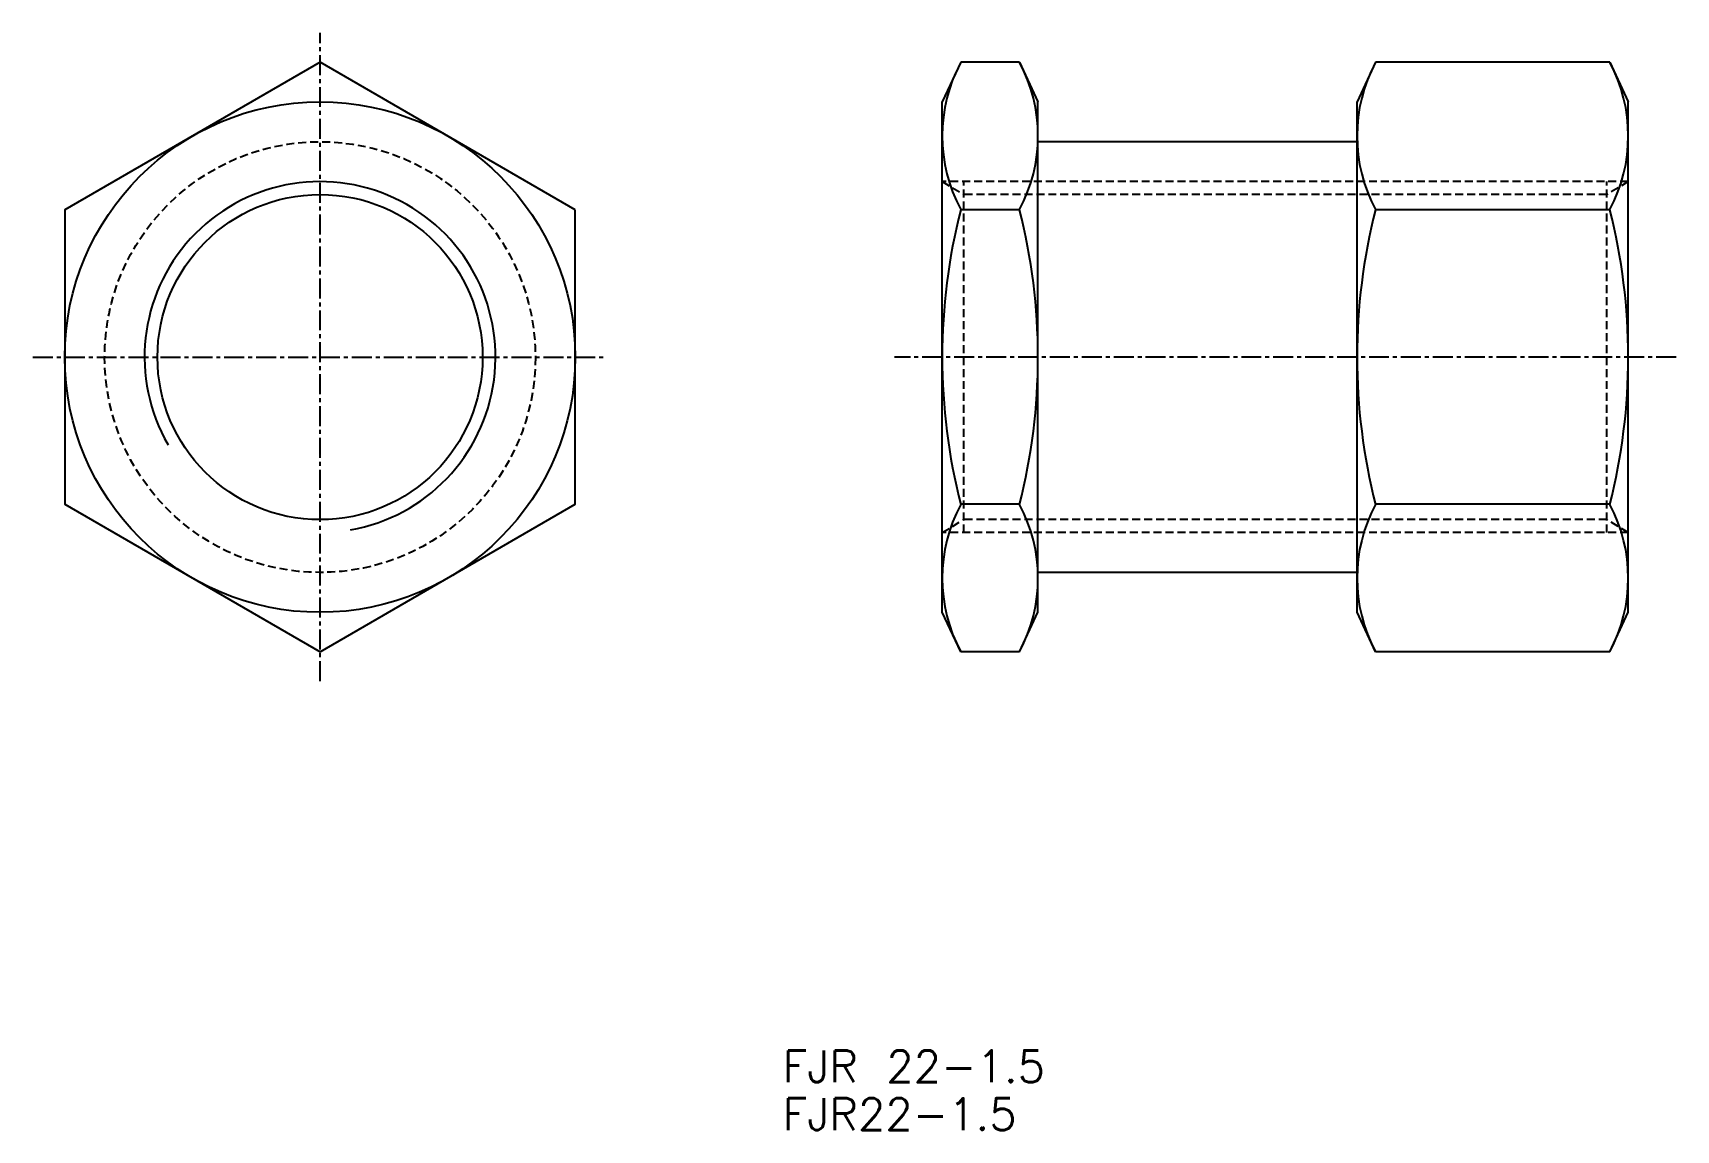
# Model space of a CAD drawing. Extents: x -37 to 66, y 10 to 79.
import ezdxf

# ---------------------------------------------------------------- set-up
doc = ezdxf.new("R2010")
doc.units = 0
doc.linetypes.add('CENTER', pattern=[2, 1.25, -0.25, 0.25, -0.25])
doc.linetypes.add('DASHED', pattern=[0.75, 0.5, -0.25])
doc.layers.get('0').update_dxf_attribs({"linetype": 'CONTINUOUS'})
doc.layers.add('CENTER', color=1, linetype='CENTER')
doc.styles.get("Standard").update_dxf_attribs({"font": 'txt.shx', "bigfont": 'extfont.shx'})

msp = doc.modelspace()

# ---------------------------------------------------------------- linework, layer by layer
for p, q in [((21.16, 76.94), (20, 74.46)), ((24.84, 76.94), (21.16, 76.94)), ((24.84, 76.94), (26, 74.46)), ((47.16, 76.94), (46, 74.46)), ((61.84, 76.94), (47.16, 76.94)), ((61.84, 76.94), (63, 74.46)), ((20, 42.46), (20, 74.46)), ((26, 70.96), (26, 74.46)), ((46, 70.96), (46, 74.46)), ((63, 42.46), (63, 74.46)), ((46, 71.96), (26, 71.96)), ((26, 44.96), (26, 70.96)), ((46, 44.96), (46, 70.96)), ((24.84, 67.7), (21.16, 67.7)), ((61.84, 67.7), (47.16, 67.7)), ((24.84, 49.23), (21.16, 49.23)), ((61.84, 49.23), (47.16, 49.23)), ((46, 44.96), (26, 44.96)), ((26, 42.46), (26, 44.96)), ((46, 42.46), (46, 44.96)), ((21.16, 39.99), (20, 42.46)), ((24.84, 39.99), (26, 42.46)), ((47.16, 39.99), (46, 42.46)), ((61.84, 39.99), (63, 42.46)), ((24.84, 39.99), (21.16, 39.99)), ((61.84, 39.99), (47.16, 39.99))]:
    msp.add_line(p, q)
at = {"color": 3, "linetype": 'DASHED'}
for p, q in [((63, 69.46), (20, 69.46)), ((20, 69.46), (21.35, 68.65)), ((21.35, 47.46), (21.35, 69.46)), ((63, 69.46), (61.65, 68.65)), ((61.65, 47.46), (61.65, 69.46)), ((61.65, 68.65), (21.35, 68.65)), ((20, 47.46), (21.35, 48.28)), ((63, 47.46), (20, 47.46)), ((61.65, 48.28), (21.35, 48.28)), ((63, 47.46), (61.65, 48.28))]:
    msp.add_line(p, q, dxfattribs=at)
msp.add_lwpolyline([(-3, 67.7), (-19, 76.94), (-35, 67.7), (-35, 49.23), (-19, 39.99), (-3, 49.23)], close=True)
for radius in [16, 10.19]:
    msp.add_circle((-19, 58.46), radius)
msp.add_circle((-19, 58.46), 13.5, dxfattribs=at)
for centre, radius, start, end in [((29.77, 72.32), 9.77, 151.7979, 208.2021), ((16.23, 72.32), 9.77, 331.7979, 28.2021), ((55.77, 72.32), 9.77, 151.7979, 208.2021), ((53.23, 72.32), 9.77, 331.7979, 28.2021), ((57.35, 58.46), 37.35, 165.6821, 194.3179), ((-11.35, 58.46), 37.35, 345.6821, 14.3179), ((83.35, 58.46), 37.35, 165.6821, 194.3179), ((25.65, 58.46), 37.35, 345.6821, 14.3179), ((29.77, 44.61), 9.77, 151.7979, 208.2021), ((16.23, 44.61), 9.77, 331.7979, 28.2021), ((55.77, 44.61), 9.77, 151.7979, 208.2021), ((53.23, 44.61), 9.77, 331.7979, 28.2021)]:
    msp.add_arc(centre, radius, start, end)
at = {"color": 3}
msp.add_arc((-19, 58.46), 11, 280, 210, dxfattribs=at)
at = {"layer": 'CENTER', "color": 1, "linetype": 'CENTER'}
for p, q in [((-19, 38.14), (-19, 78.79)), ((-37, 58.46), (-1, 58.46)), ((66, 58.46), (17, 58.46))]:
    msp.add_line(p, q, dxfattribs=at)

# ---------------------------------------------------------------- texts
for s, p in [('FJR 22-1.5', (10, 13)), ('FJR22-1.5', (10, 10))]:
    msp.add_text(s, height=2).set_placement(p)

doc.saveas('drawing.dxf')
